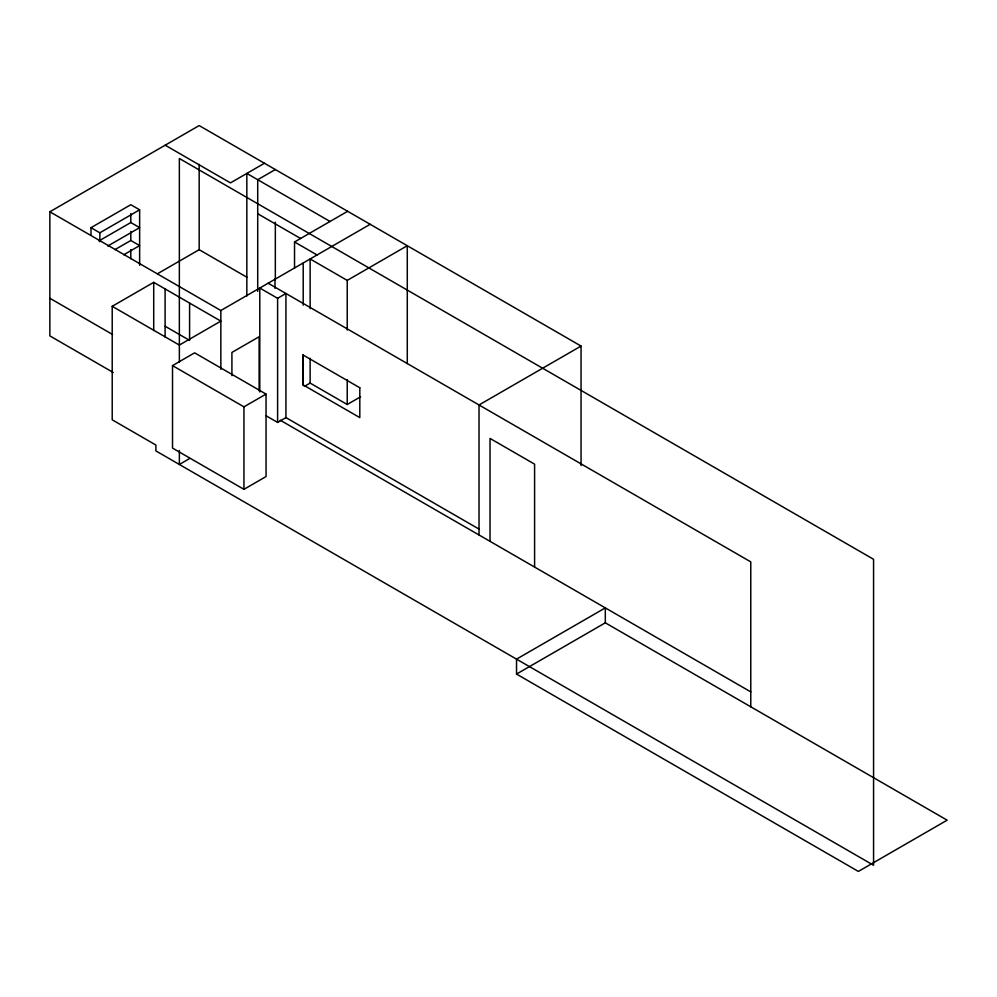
<?xml version="1.0" encoding="UTF-8"?>
<svg xmlns="http://www.w3.org/2000/svg" width="997" height="997" viewBox="0 0 997 997"><rect width="100%" height="100%" fill="white"/><g stroke="black" fill="none" stroke-linecap="round" stroke-linejoin="round"><path stroke-width="1.5" d="M113.247 372.492L49.85 335.902L49.85 211.788L199.176 125.572L581.052 346.059L581.052 465.512M91.001 235.118L91.001 227.69L130.806 204.721L139.642 209.819L139.642 265.327M91.001 227.69L99.85 232.8L139.642 209.819M98.965 240.925L130.806 222.543L139.642 227.64L107.813 246.022M114.879 249.674L130.806 240.489L139.642 245.598L123.728 254.783M264.442 163.259L230.457 182.887L165.178 145.201M275.334 169.54L257.712 179.709L257.712 291.398M157.613 273.677L199.176 249.686L247.131 277.378M112.212 306.303L153.712 282.35L220.848 321.121L179.36 345.074L112.212 306.303L112.212 419.812L155.881 445.036L155.881 450.918L873.571 865.271L873.571 559.292L179.36 158.498L179.36 362.135M294.526 268.255L294.526 241.972L347.641 211.302M49.85 211.788L220.848 310.516L370.174 224.3M259.793 391.971L259.793 288.033L277.602 298.302L285.94 293.492L285.94 417.606L479.021 529.083M172.518 365.612L194.627 352.838L266.049 394.089L266.049 476.566L243.941 489.328L172.518 448.089L172.518 365.612L243.941 406.851L266.049 394.089M310.129 308.609L310.129 258.971L347.23 280.394L407.287 245.723L407.287 363.631M304.359 386.412L310.129 383.085L347.23 404.508L360.578 396.806M189.791 458.446L179.36 464.477L179.36 450.519M266.149 415.811L277.602 422.416L285.94 417.606M581.052 346.059L479.021 404.969L479.021 534.965M516.533 674.072L605.316 622.813L947.15 820.17L858.38 871.428L516.533 674.072L516.533 659.142L605.316 607.883L605.316 622.813M330.032 221.459L246.832 173.428L246.832 295.984M257.712 213.732L300.571 238.482M294.526 241.972L317.046 254.97M268.131 283.21L750.778 561.872L750.778 706.798M165.103 326.243L189.592 340.376L189.592 303.063M280.219 420.198L750.778 691.881M49.85 298.265L112.574 334.481M534.591 567.056L534.591 464.153L490.026 438.431L490.026 541.334M347.23 280.394L347.23 330.044M347.23 379.683L347.23 404.508M310.129 358.259L310.129 383.085M303.2 262.971L303.2 305.182M303.2 354.583L303.2 385.527M277.602 298.302L277.602 422.416M275.334 222.206L275.334 279.671M274.973 279.272L274.973 288.307M259.12 390.874L259.12 336.724L231.915 352.44L231.915 375.645M243.941 406.851L243.941 489.328M220.848 310.516L220.848 369.314M199.176 164.355L199.176 249.686M165.103 288.931L165.103 337.123M153.712 282.35L153.712 330.555M130.806 213.632L130.806 222.543M130.806 231.516L130.806 240.489M130.806 249.599L130.806 258.709M99.85 232.8L99.85 241.71M359.805 387.758L303.013 354.969L303.013 384.817L359.805 417.606L359.805 387.758"/></g></svg>
